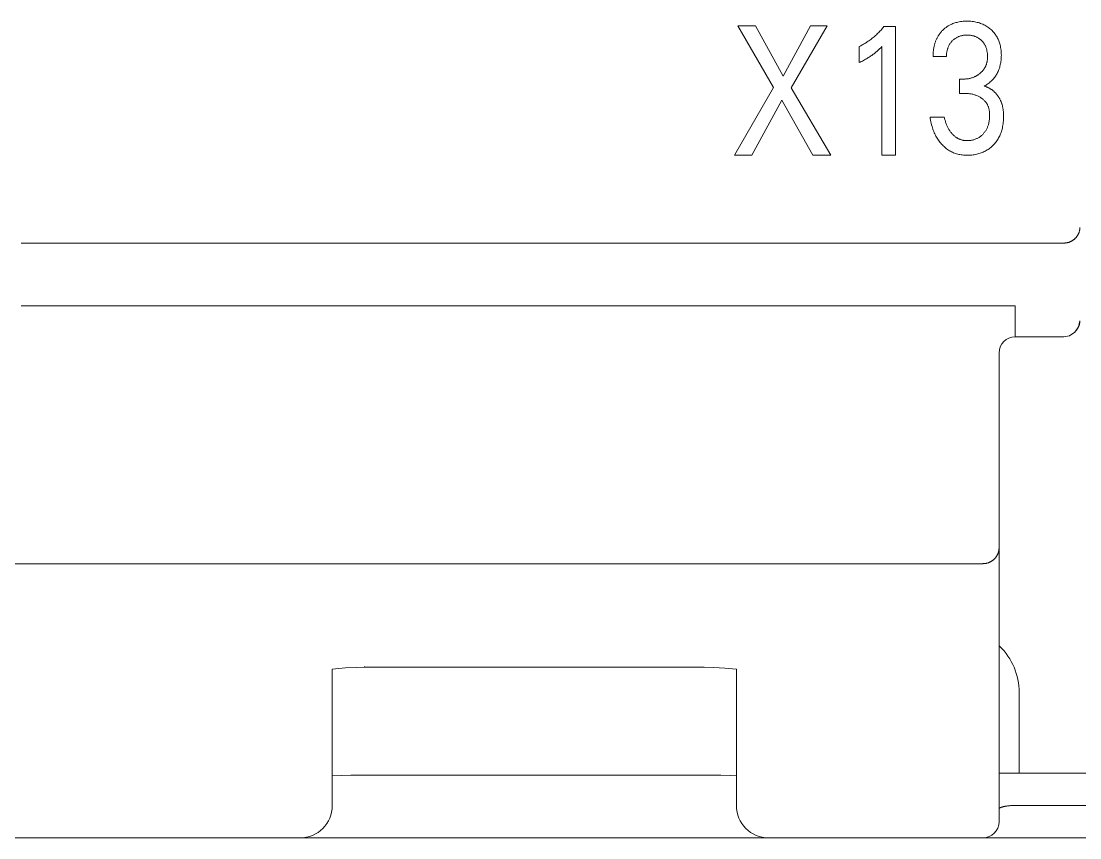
# Model space of a CAD drawing. Header units: millimetres. Extents: x 0 to 420, y 0 to 297.
# Drawn here: x 178.32 to 191.42, y 120.72 to 130.83 of the extents above; entities that cross this region are included whole.
import ezdxf

# ---------------------------------------------------------------- set-up
doc = ezdxf.new("R2010")
doc.units = ezdxf.units.MM
doc.layers.add('eProC - L2', color=41, linetype='Continuous', lineweight=20)

msp = doc.modelspace()

# ---------------------------------------------------------------- linework, layer by layer
at = {"layer": 'eProC - L2', "linetype": 'Continuous'}
for p, q in [((187.634, 130.007), (187.194, 130.769)), ((187.194, 130.769), (187.412, 130.769)), ((187.412, 130.769), (187.752, 130.147)), ((187.752, 130.147), (188.091, 130.769)), ((188.299, 130.769), (187.853, 130.002)), ((188.091, 130.769), (188.299, 130.769)), ((189, 130.76), (189.145, 130.76)), ((189.145, 130.76), (189.145, 129.169)), ((188.693, 130.314), (188.693, 130.514)), ((188.973, 129.169), (188.973, 130.513)), ((189.774, 130.388), (189.608, 130.388)), ((189.935, 129.932), (189.935, 130.111)), ((189.935, 130.111), (189.992, 130.111)), ((187.151, 129.169), (187.634, 130.007)), ((187.853, 130.002), (188.344, 129.169)), ((187.738, 129.85), (187.365, 129.169)), ((188.12, 129.169), (187.738, 129.85)), ((190.004, 129.932), (189.935, 129.932)), ((189.572, 129.64), (189.747, 129.64)), ((187.365, 129.169), (187.151, 129.169)), ((188.344, 129.169), (188.12, 129.169)), ((189.145, 129.169), (188.973, 129.169)), ((178.324, 128.08), (191.224, 128.08)), ((178.324, 127.304), (190.624, 127.304)), ((190.624, 127.304), (190.624, 126.919)), ((191.424, 127.119), (191.409, 127.042)), ((191.364, 126.976), (191.297, 126.932)), ((191.409, 127.042), (191.364, 126.976)), ((191.224, 126.919), (190.624, 126.919)), ((191.297, 126.932), (191.224, 126.919)), ((190.424, 120.915), (190.424, 126.719)), ((176.324, 124.11), (190.224, 124.11)), ((182.174, 122.803), (182.336, 122.819)), ((182.174, 122.803), (182.174, 121.115)), ((182.336, 122.819), (182.478, 122.826)), ((182.478, 122.826), (182.574, 122.827)), ((182.574, 122.827), (182.574, 122.836)), ((186.774, 122.827), (182.574, 122.827)), ((186.774, 122.827), (186.89, 122.825)), ((186.89, 122.825), (187.032, 122.817)), ((187.032, 122.817), (187.174, 122.802)), ((187.174, 121.115), (187.174, 122.802)), ((190.674, 121.515), (190.674, 122.515)), ((182.174, 121.484), (182.283, 121.488)), ((182.283, 121.488), (182.403, 121.491)), ((182.403, 121.491), (182.534, 121.492)), ((186.774, 121.492), (182.534, 121.492)), ((186.774, 121.492), (186.846, 121.492)), ((186.846, 121.492), (186.981, 121.49)), ((186.981, 121.49), (187.103, 121.487)), ((187.103, 121.487), (187.174, 121.484)), ((190.424, 121.515), (191.924, 121.515)), ((191.924, 121.115), (190.615, 121.115)), ((176.324, 120.715), (245.524, 120.715))]:
    msp.add_line(p, q, dxfattribs=at)
for points in [[(189, 130.76), (188.991, 130.749), (188.982, 130.739), (188.973, 130.729), (188.964, 130.718), (188.955, 130.708), (188.945, 130.699), (188.936, 130.689), (188.926, 130.679), (188.916, 130.67), (188.906, 130.66), (188.896, 130.651), (188.886, 130.643), (188.877, 130.634), (188.866, 130.626), (188.856, 130.618), (188.846, 130.609), (188.836, 130.601), (188.825, 130.594), (188.815, 130.586), (188.804, 130.578), (188.794, 130.572), (188.784, 130.565), (188.775, 130.559), (188.765, 130.553), (188.755, 130.547), (188.745, 130.541), (188.734, 130.535), (188.724, 130.53), (188.714, 130.524), (188.704, 130.519), (188.693, 130.514)], [(189.804, 130.773), (189.796, 130.769), (189.789, 130.765), (189.782, 130.76), (189.775, 130.755), (189.768, 130.75), (189.762, 130.745), (189.755, 130.74), (189.749, 130.735), (189.742, 130.729), (189.736, 130.723), (189.73, 130.718), (189.724, 130.712), (189.718, 130.706), (189.713, 130.7), (189.707, 130.694), (189.702, 130.688), (189.697, 130.681), (189.692, 130.675), (189.687, 130.668), (189.682, 130.662), (189.678, 130.655), (189.673, 130.648), (189.669, 130.641), (189.665, 130.634), (189.661, 130.627), (189.657, 130.619), (189.653, 130.611), (189.649, 130.604), (189.646, 130.596), (189.643, 130.588), (189.639, 130.58), (189.637, 130.572), (189.634, 130.564), (189.631, 130.555), (189.629, 130.547), (189.626, 130.539), (189.624, 130.531), (189.622, 130.522), (189.62, 130.512), (189.618, 130.502), (189.616, 130.492), (189.614, 130.481), (189.613, 130.471), (189.612, 130.461), (189.611, 130.45), (189.61, 130.44), (189.609, 130.429), (189.609, 130.419), (189.608, 130.408), (189.608, 130.398), (189.608, 130.388)], [(190.242, 130.023), (190.253, 130.029), (190.264, 130.035), (190.275, 130.042), (190.286, 130.05), (190.296, 130.058), (190.306, 130.066), (190.316, 130.075), (190.326, 130.084), (190.335, 130.093), (190.345, 130.103), (190.354, 130.113), (190.363, 130.124), (190.371, 130.134), (190.379, 130.146), (190.387, 130.157), (190.394, 130.169), (190.4, 130.181), (190.407, 130.193), (190.413, 130.206), (190.418, 130.218), (190.423, 130.231), (190.428, 130.245), (190.432, 130.258), (190.436, 130.271), (190.439, 130.285), (190.443, 130.3), (190.445, 130.315), (190.448, 130.33), (190.449, 130.345), (190.451, 130.36), (190.452, 130.375), (190.452, 130.391), (190.453, 130.406), (190.452, 130.422), (190.452, 130.438), (190.451, 130.454), (190.449, 130.47), (190.447, 130.486), (190.444, 130.502), (190.441, 130.518), (190.438, 130.533), (190.434, 130.546), (190.431, 130.558), (190.426, 130.571), (190.422, 130.583), (190.417, 130.595), (190.412, 130.606), (190.406, 130.618), (190.4, 130.629), (190.393, 130.641), (190.386, 130.651), (190.379, 130.662), (190.372, 130.672), (190.364, 130.682), (190.355, 130.692), (190.347, 130.701), (190.338, 130.71), (190.329, 130.719), (190.319, 130.728), (190.308, 130.737), (190.297, 130.746), (190.285, 130.754), (190.273, 130.762), (190.261, 130.77), (190.249, 130.777), (190.236, 130.783), (190.223, 130.79), (190.209, 130.795), (190.195, 130.8), (190.182, 130.805), (190.168, 130.809), (190.154, 130.813), (190.139, 130.817), (190.124, 130.82), (190.108, 130.822), (190.093, 130.824), (190.077, 130.826), (190.061, 130.827), (190.046, 130.827), (190.03, 130.828), (190.013, 130.827), (189.997, 130.827), (189.981, 130.826), (189.965, 130.824), (189.949, 130.822), (189.932, 130.819), (189.916, 130.816), (189.904, 130.813), (189.891, 130.81), (189.879, 130.806), (189.866, 130.802), (189.854, 130.797), (189.842, 130.792), (189.83, 130.787), (189.818, 130.781), (189.804, 130.773)], [(189.774, 130.388), (189.774, 130.397), (189.774, 130.406), (189.775, 130.414), (189.775, 130.423), (189.776, 130.432), (189.778, 130.441), (189.779, 130.45), (189.781, 130.459), (189.783, 130.468), (189.785, 130.475), (189.787, 130.483), (189.789, 130.491), (189.792, 130.498), (189.795, 130.506), (189.798, 130.513), (189.801, 130.521), (189.805, 130.528), (189.809, 130.535), (189.813, 130.542), (189.817, 130.548), (189.821, 130.554), (189.826, 130.561), (189.831, 130.567), (189.836, 130.573), (189.841, 130.578), (189.846, 130.584), (189.852, 130.59), (189.858, 130.595), (189.864, 130.6), (189.87, 130.605), (189.876, 130.609), (189.882, 130.614), (189.889, 130.618), (189.896, 130.622), (189.903, 130.626), (189.91, 130.63), (189.917, 130.633), (189.924, 130.636), (189.931, 130.639), (189.939, 130.642), (189.946, 130.644), (189.954, 130.646), (189.961, 130.648), (189.969, 130.65), (189.978, 130.651), (189.986, 130.653), (189.994, 130.654), (190.003, 130.654), (190.011, 130.655), (190.02, 130.655), (190.028, 130.655), (190.037, 130.655), (190.045, 130.655), (190.054, 130.654), (190.062, 130.654), (190.071, 130.653), (190.079, 130.651), (190.088, 130.65), (190.096, 130.648), (190.104, 130.646), (190.111, 130.644), (190.119, 130.642), (190.126, 130.639), (190.134, 130.636), (190.141, 130.633), (190.148, 130.63), (190.155, 130.626), (190.162, 130.622), (190.169, 130.618), (190.175, 130.614), (190.182, 130.61), (190.188, 130.605), (190.194, 130.6), (190.2, 130.595), (190.206, 130.59), (190.211, 130.584), (190.217, 130.579), (190.222, 130.573), (190.227, 130.567), (190.231, 130.561), (190.236, 130.555), (190.24, 130.548), (190.244, 130.542), (190.248, 130.535), (190.252, 130.528), (190.255, 130.521), (190.259, 130.513), (190.262, 130.506), (190.265, 130.498), (190.267, 130.491), (190.269, 130.483), (190.272, 130.475), (190.273, 130.467), (190.275, 130.458), (190.277, 130.449), (190.278, 130.44), (190.28, 130.431), (190.281, 130.422), (190.281, 130.413), (190.282, 130.404), (190.282, 130.395), (190.282, 130.385)], [(188.693, 130.314), (188.706, 130.321), (188.72, 130.327), (188.733, 130.334), (188.746, 130.341), (188.759, 130.348), (188.772, 130.355), (188.783, 130.362), (188.795, 130.369), (188.806, 130.376), (188.817, 130.383), (188.828, 130.39), (188.839, 130.397), (188.849, 130.404), (188.859, 130.411), (188.868, 130.418), (188.878, 130.425), (188.887, 130.432), (188.896, 130.44), (188.904, 130.447), (188.912, 130.454), (188.92, 130.461), (188.929, 130.469), (188.937, 130.477), (188.946, 130.485), (188.96, 130.499), (188.973, 130.513)], [(190.282, 130.385), (190.282, 130.378), (190.282, 130.371), (190.281, 130.363), (190.28, 130.356), (190.28, 130.348), (190.279, 130.341), (190.278, 130.334), (190.276, 130.326), (190.275, 130.319), (190.273, 130.312), (190.271, 130.305), (190.269, 130.299), (190.267, 130.293), (190.265, 130.287), (190.263, 130.281), (190.26, 130.275), (190.258, 130.269), (190.255, 130.263), (190.252, 130.258), (190.249, 130.252), (190.246, 130.246), (190.242, 130.241), (190.239, 130.236), (190.235, 130.23), (190.231, 130.225), (190.227, 130.22), (190.223, 130.215), (190.218, 130.21), (190.214, 130.205), (190.209, 130.2), (190.205, 130.195), (190.2, 130.191), (190.195, 130.186), (190.19, 130.182), (190.185, 130.178), (190.179, 130.174), (190.174, 130.169), (190.168, 130.165), (190.162, 130.161), (190.157, 130.158), (190.151, 130.154), (190.145, 130.15), (190.139, 130.147), (190.133, 130.144), (190.126, 130.141), (190.119, 130.138), (190.112, 130.134), (190.105, 130.132), (190.098, 130.129), (190.091, 130.126), (190.084, 130.124), (190.077, 130.122), (190.069, 130.12), (190.062, 130.118), (190.054, 130.117), (190.046, 130.115), (190.039, 130.114), (190.031, 130.113), (190.023, 130.112), (190.015, 130.112), (190.007, 130.111), (190, 130.111), (189.992, 130.111)], [(190.474, 129.737), (190.473, 129.745), (190.472, 129.753), (190.47, 129.76), (190.468, 129.768), (190.467, 129.776), (190.465, 129.783), (190.463, 129.791), (190.461, 129.799), (190.458, 129.806), (190.456, 129.814), (190.453, 129.821), (190.451, 129.828), (190.448, 129.834), (190.445, 129.841), (190.443, 129.847), (190.439, 129.853), (190.436, 129.86), (190.433, 129.866), (190.43, 129.872), (190.426, 129.878), (190.422, 129.884), (190.419, 129.89), (190.415, 129.896), (190.411, 129.902), (190.407, 129.907), (190.402, 129.913), (190.398, 129.919), (190.393, 129.924), (190.389, 129.929), (190.384, 129.935), (190.379, 129.94), (190.374, 129.945), (190.369, 129.95), (190.364, 129.954), (190.359, 129.959), (190.354, 129.963), (190.349, 129.967), (190.344, 129.972), (190.338, 129.976), (190.333, 129.98), (190.327, 129.983), (190.321, 129.987), (190.316, 129.991), (190.31, 129.994), (190.304, 129.997), (190.298, 130.001), (190.292, 130.004), (190.286, 130.007), (190.28, 130.009), (190.274, 130.012), (190.267, 130.014), (190.261, 130.017), (190.255, 130.019), (190.248, 130.021), (190.242, 130.023)], [(190.004, 129.932), (190.015, 129.932), (190.026, 129.931), (190.037, 129.931), (190.048, 129.93), (190.059, 129.929), (190.069, 129.927), (190.08, 129.926), (190.09, 129.924), (190.1, 129.922), (190.109, 129.919), (190.119, 129.916), (190.129, 129.913), (190.138, 129.91), (190.147, 129.907), (190.156, 129.903), (190.165, 129.899), (190.174, 129.895), (190.182, 129.89), (190.191, 129.886), (190.199, 129.88), (190.207, 129.875), (190.213, 129.871), (190.219, 129.866), (190.225, 129.861), (190.231, 129.856), (190.237, 129.85), (190.243, 129.845), (190.248, 129.839), (190.253, 129.833), (190.258, 129.827), (190.263, 129.821), (190.268, 129.814), (190.272, 129.808), (190.276, 129.801), (190.28, 129.794), (190.283, 129.787), (190.286, 129.78), (190.289, 129.773), (190.292, 129.766), (190.295, 129.759), (190.297, 129.751), (190.299, 129.742), (190.302, 129.733), (190.303, 129.723), (190.305, 129.714), (190.306, 129.705), (190.307, 129.695), (190.308, 129.686), (190.308, 129.676), (190.308, 129.666), (190.308, 129.655), (190.308, 129.643), (190.307, 129.631), (190.306, 129.619), (190.305, 129.608), (190.303, 129.596), (190.301, 129.584), (190.299, 129.573), (190.297, 129.564), (190.295, 129.554), (190.292, 129.546), (190.29, 129.537), (190.287, 129.528), (190.283, 129.519), (190.28, 129.51), (190.276, 129.502), (190.272, 129.494), (190.268, 129.486), (190.264, 129.478), (190.259, 129.471), (190.254, 129.464), (190.249, 129.456), (190.244, 129.449), (190.238, 129.443), (190.233, 129.436), (190.227, 129.429), (190.22, 129.423), (190.214, 129.417), (190.207, 129.411), (190.2, 129.405), (190.193, 129.4), (190.186, 129.394), (190.178, 129.389), (190.171, 129.385), (190.163, 129.38), (190.155, 129.376), (190.147, 129.373), (190.138, 129.369), (190.13, 129.366), (190.121, 129.363), (190.113, 129.36), (190.104, 129.358), (190.095, 129.356), (190.085, 129.354), (190.075, 129.352), (190.066, 129.351), (190.056, 129.35), (190.046, 129.349), (190.037, 129.349), (190.027, 129.349)], [(189.572, 129.64), (189.574, 129.621), (189.577, 129.601), (189.581, 129.582), (189.585, 129.563), (189.59, 129.543), (189.595, 129.524), (189.601, 129.505), (189.606, 129.49), (189.611, 129.476), (189.617, 129.461), (189.623, 129.446), (189.629, 129.432), (189.636, 129.418), (189.643, 129.404), (189.651, 129.39), (189.659, 129.377), (189.667, 129.365), (189.675, 129.353), (189.684, 129.34), (189.693, 129.329), (189.703, 129.317), (189.713, 129.306), (189.723, 129.295), (189.733, 129.285), (189.744, 129.275), (189.754, 129.266), (189.765, 129.257), (189.776, 129.248), (189.788, 129.24), (189.8, 129.232), (189.812, 129.224), (189.824, 129.217), (189.836, 129.211), (189.848, 129.205), (189.861, 129.199), (189.874, 129.194), (189.886, 129.19), (189.899, 129.185), (189.913, 129.182), (189.926, 129.178), (189.94, 129.175), (189.954, 129.173), (189.968, 129.171), (189.983, 129.17), (189.997, 129.169), (190.011, 129.168), (190.025, 129.168), (190.041, 129.168), (190.056, 129.168), (190.072, 129.169), (190.087, 129.17), (190.102, 129.172), (190.117, 129.174), (190.133, 129.177), (190.148, 129.18), (190.161, 129.184), (190.175, 129.188), (190.189, 129.192), (190.202, 129.196), (190.215, 129.201), (190.228, 129.207), (190.241, 129.213), (190.254, 129.219), (190.266, 129.226), (190.278, 129.233), (190.29, 129.24), (190.301, 129.248), (190.312, 129.256), (190.323, 129.265), (190.333, 129.274), (190.344, 129.283), (190.353, 129.293), (190.363, 129.303), (190.372, 129.313), (190.381, 129.324), (190.389, 129.335), (190.397, 129.346), (190.405, 129.358), (190.412, 129.369), (190.419, 129.381), (190.426, 129.394), (190.432, 129.407), (190.438, 129.421), (190.444, 129.434), (190.449, 129.448), (190.453, 129.462), (190.457, 129.476), (190.461, 129.49), (190.465, 129.504), (190.468, 129.522), (190.472, 129.54), (190.474, 129.558), (190.476, 129.577), (190.478, 129.595), (190.479, 129.614), (190.48, 129.632), (190.48, 129.651), (190.479, 129.668), (190.479, 129.685), (190.478, 129.703), (190.476, 129.72), (190.474, 129.737)], [(190.027, 129.349), (190.02, 129.349), (190.013, 129.349), (190.007, 129.35), (190, 129.351), (189.993, 129.351), (189.986, 129.352), (189.98, 129.353), (189.973, 129.355), (189.966, 129.356), (189.96, 129.358), (189.954, 129.36), (189.948, 129.362), (189.942, 129.364), (189.937, 129.366), (189.931, 129.368), (189.926, 129.371), (189.92, 129.373), (189.915, 129.376), (189.91, 129.379), (189.904, 129.382), (189.899, 129.385), (189.893, 129.389), (189.888, 129.393), (189.882, 129.397), (189.876, 129.402), (189.871, 129.406), (189.866, 129.411), (189.86, 129.416), (189.855, 129.42), (189.85, 129.426), (189.846, 129.431), (189.84, 129.437), (189.835, 129.443), (189.83, 129.449), (189.825, 129.455), (189.82, 129.462), (189.816, 129.468), (189.811, 129.475), (189.807, 129.481), (189.803, 129.488), (189.798, 129.496), (189.794, 129.503), (189.79, 129.511), (189.787, 129.519), (189.783, 129.526), (189.779, 129.534), (189.776, 129.542), (189.773, 129.55), (189.77, 129.558), (189.766, 129.568), (189.763, 129.578), (189.76, 129.589), (189.757, 129.599), (189.754, 129.609), (189.751, 129.62), (189.749, 129.63), (189.747, 129.64)], [(191.224, 128.08), (191.229, 128.08), (191.234, 128.08), (191.238, 128.08), (191.243, 128.081), (191.248, 128.081), (191.253, 128.082), (191.258, 128.083), (191.262, 128.083), (191.267, 128.084), (191.272, 128.085), (191.276, 128.087), (191.281, 128.088), (191.286, 128.089), (191.29, 128.091), (191.295, 128.092), (191.299, 128.094), (191.304, 128.096), (191.308, 128.098), (191.313, 128.1), (191.317, 128.102), (191.321, 128.104), (191.326, 128.107), (191.33, 128.109), (191.334, 128.112), (191.338, 128.114), (191.342, 128.117), (191.346, 128.12), (191.35, 128.123), (191.354, 128.126), (191.357, 128.129), (191.361, 128.132), (191.364, 128.136), (191.368, 128.139), (191.371, 128.142), (191.375, 128.146), (191.378, 128.15), (191.381, 128.153), (191.384, 128.157), (191.387, 128.161), (191.39, 128.165), (191.392, 128.169), (191.395, 128.173), (191.398, 128.177), (191.4, 128.181), (191.402, 128.186), (191.404, 128.19), (191.407, 128.194), (191.409, 128.199), (191.41, 128.203), (191.412, 128.208), (191.414, 128.212), (191.415, 128.217), (191.417, 128.221), (191.418, 128.226), (191.419, 128.231), (191.42, 128.235), (191.421, 128.24), (191.422, 128.245), (191.422, 128.249), (191.423, 128.254), (191.423, 128.259), (191.424, 128.264), (191.424, 128.268), (191.424, 128.273)], [(191.424, 127.119), (191.424, 127.116), (191.424, 127.114), (191.424, 127.112), (191.424, 127.109), (191.424, 127.107), (191.423, 127.105), (191.423, 127.102), (191.423, 127.1), (191.423, 127.098), (191.422, 127.096), (191.422, 127.093), (191.422, 127.091), (191.421, 127.089), (191.421, 127.086), (191.421, 127.084), (191.42, 127.082), (191.42, 127.08), (191.419, 127.077), (191.419, 127.075), (191.418, 127.073), (191.418, 127.07), (191.417, 127.068), (191.416, 127.066), (191.416, 127.064), (191.415, 127.061), (191.414, 127.059), (191.413, 127.057), (191.413, 127.055), (191.412, 127.053)], [(191.4, 127.026), (191.399, 127.025), (191.398, 127.023), (191.397, 127.022), (191.396, 127.02), (191.395, 127.019), (191.394, 127.017), (191.393, 127.016), (191.392, 127.014), (191.391, 127.013), (191.39, 127.011), (191.389, 127.01), (191.388, 127.008), (191.387, 127.007), (191.386, 127.006), (191.385, 127.004), (191.384, 127.003), (191.383, 127.001), (191.382, 127), (191.381, 126.999), (191.379, 126.997), (191.378, 126.995)], [(191.412, 127.053), (191.411, 127.051), (191.411, 127.05), (191.41, 127.048), (191.41, 127.047), (191.409, 127.046), (191.408, 127.044), (191.408, 127.043), (191.407, 127.042), (191.407, 127.04), (191.406, 127.039), (191.405, 127.037), (191.405, 127.036), (191.404, 127.035), (191.403, 127.033), (191.403, 127.032), (191.402, 127.03), (191.401, 127.029), (191.4, 127.028), (191.4, 127.026)], [(190.224, 124.11), (190.229, 124.111), (190.234, 124.111), (190.239, 124.111), (190.244, 124.111), (190.249, 124.112), (190.254, 124.113), (190.259, 124.113), (190.264, 124.114), (190.269, 124.115), (190.274, 124.117), (190.279, 124.118), (190.284, 124.119), (190.288, 124.121), (190.293, 124.122), (190.298, 124.124), (190.302, 124.126), (190.307, 124.128), (190.311, 124.13), (190.315, 124.132), (190.32, 124.134), (190.324, 124.136), (190.328, 124.139), (190.332, 124.141), (190.336, 124.144), (190.341, 124.147), (190.344, 124.15), (190.348, 124.152), (190.352, 124.155), (190.356, 124.158), (190.359, 124.162), (190.363, 124.165), (190.366, 124.168), (190.37, 124.172), (190.373, 124.175), (190.376, 124.179), (190.38, 124.182), (190.383, 124.186), (190.386, 124.19), (190.388, 124.194), (190.391, 124.198), (190.394, 124.202), (190.396, 124.206), (190.399, 124.21), (190.401, 124.214), (190.403, 124.218), (190.406, 124.223), (190.408, 124.227), (190.409, 124.232), (190.411, 124.236), (190.413, 124.241), (190.414, 124.245), (190.416, 124.249), (190.417, 124.254), (190.418, 124.258), (190.419, 124.263), (190.42, 124.267), (190.421, 124.272), (190.422, 124.276), (190.422, 124.281), (190.423, 124.285), (190.423, 124.29), (190.424, 124.295), (190.424, 124.299), (190.424, 124.304)], [(190.424, 121.071), (190.424, 121.072), (190.424, 121.074), (190.425, 121.075), (190.425, 121.076), (190.426, 121.077), (190.426, 121.078), (190.427, 121.079), (190.428, 121.08), (190.429, 121.081), (190.43, 121.082), (190.431, 121.083), (190.432, 121.084), (190.433, 121.085), (190.434, 121.085), (190.436, 121.086), (190.437, 121.087), (190.438, 121.088), (190.439, 121.088), (190.443, 121.09), (190.446, 121.091), (190.449, 121.093), (190.452, 121.094), (190.455, 121.095), (190.459, 121.096), (190.462, 121.097), (190.465, 121.098), (190.468, 121.099), (190.471, 121.1), (190.474, 121.101), (190.477, 121.101), (190.48, 121.102), (190.483, 121.103), (190.49, 121.104), (190.496, 121.105), (190.502, 121.106), (190.509, 121.107), (190.515, 121.108), (190.522, 121.109), (190.528, 121.11), (190.535, 121.111), (190.542, 121.112), (190.548, 121.112), (190.557, 121.113), (190.565, 121.114), (190.573, 121.114), (190.582, 121.115), (190.59, 121.115), (190.599, 121.115), (190.607, 121.115), (190.615, 121.115)]]:
    msp.add_lwpolyline(points, dxfattribs=at)
for centre, radius, start, end in [((190.624, 126.719), 0.2, 90, 180), ((189.874, 122.515), 0.8, 0, 45.8942), ((181.774, 121.115), 0.4, 270, 0), ((187.574, 121.115), 0.4, 180, 270), ((190.224, 120.915), 0.2, 270, 0)]:
    msp.add_arc(centre, radius, start, end, dxfattribs=at)

doc.saveas('drawing.dxf')
